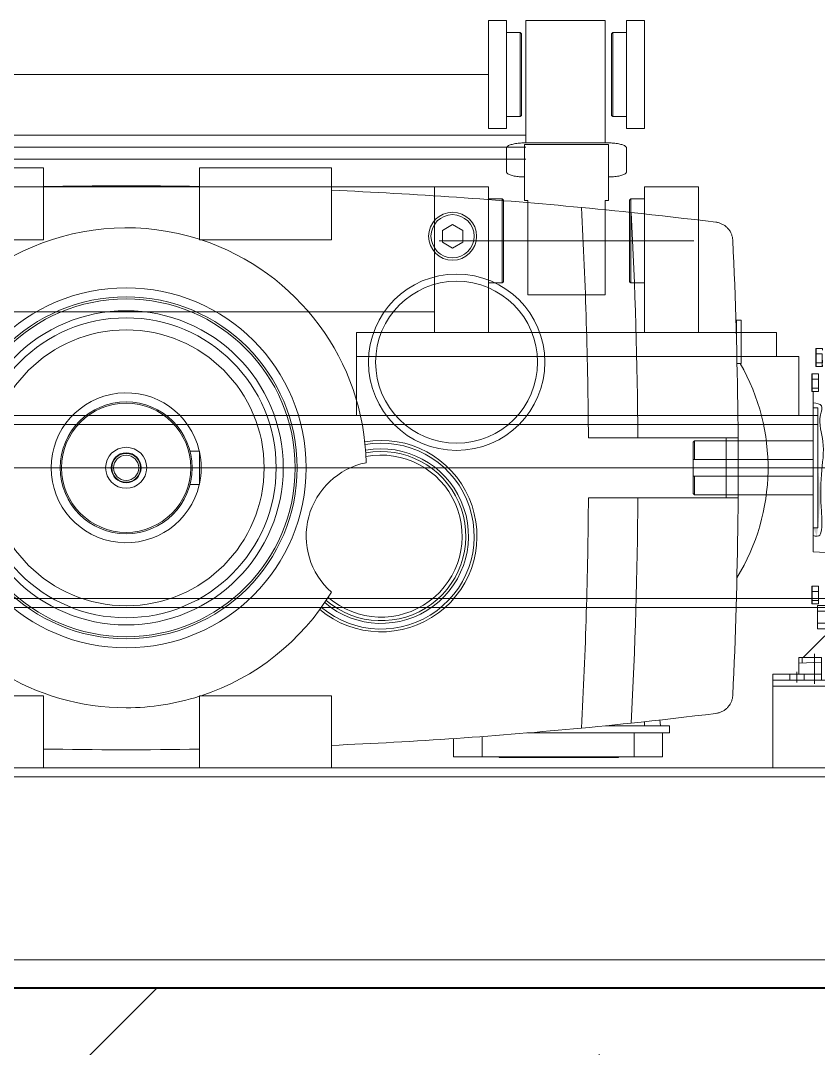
# Model space of a CAD drawing. Header units: millimetres. Extents: x 51154 to 151340, y -24069 to 30962.
# Drawn here: x 105607 to 106272, y -3900 to -3043 of the extents above; entities that cross this region are included whole.
import ezdxf

# ---------------------------------------------------------------- set-up
doc = ezdxf.new("R2010")
doc.units = ezdxf.units.MM
doc.linetypes.add('IMPORT-CENTER _5_', pattern=[10160, 6350, -1270, 1270, -1270])
for name, color, linetype, lineweight, true_color in [('_____KCI_M_1_Centerlines-1', 9, 'IMPORT-CENTER _5_', 9, 0x808080), ('Ломаная-1-1', 9, 'Continuous', 9, 0x808080), ('Ломаная-1-4', 9, 'IMPORT-CENTER _5_', 9, 0x808080), ('Партер_ТХ_для_Разрез_dwg _2_-1', 9, 'Continuous', 9, 0x808080)]:
    doc.layers.add(name, color=color, linetype=linetype, lineweight=lineweight, true_color=true_color)
for name, color, linetype, lineweight in [('Стены', 7, 'Continuous', 9), ('Структура _1_', 7, 'Continuous', 18), ('Штриховка разреза-2', 7, 'Continuous', 9)]:
    doc.layers.add(name, color=color, linetype=linetype, lineweight=lineweight)

# ---------------------------------------------------------------- blocks, each defined once
blk = doc.blocks.new('Партер_ТХ_для_Разрез_dwg_A$C1291ba09-8380813-Разрез 1-1')
at = {"layer": 'Ломаная-1-1'}
for p, q in [((108281.31, -3372.49), (107128.31, -3372.49)), ((107128.31, -3379.89), (108281.31, -3379.89)), ((106842.77, -3532.49), (108621.4, -3532.49)), ((106842.77, -3666.13), (108621.4, -3666.13)), ((106960.21, -3826.03), (108442.4, -3826.03)), ((106704.81, -3849.18), (108704.81, -3849.18))]:
    blk.add_line(p, q, dxfattribs=at)
at = {"layer": 'Ломаная-1-1', "flags": 128}
blk.add_lwpolyline([(107896.72, -3323.39), (108265.31, -3323.39), (108265.31, -3372.5), (107896.72, -3372.5)], close=True, dxfattribs=at)
blk.add_lwpolyline([(106842.77, -3673.53), (108621.4, -3673.53), (108621.4, -3525.09), (106842.77, -3525.09)], dxfattribs=at)
blk = doc.blocks.new('Партер_ТХ_для_Разрез_dwg_A$C23c36a71-8380815-Разрез 1-1')
at = {"layer": 'Ломаная-1-4'}
h = blk.add_hatch(color=256, dxfattribs=at)
h.paths.add_polyline_path([(108281.31, -3466.03), (108283.61, -3439.39), (108281.31, -3416.03)], flags=0)
h.paths.add_polyline_path([(108280.34, -3473), (108281.31, -3466.03), (108277.31, -3466.03)], flags=0)
at = {"layer": '_____KCI_M_1_Centerlines-1'}
blk.add_line((107678.69, -3416.03), (108439.31, -3416.03), dxfattribs=at)
at = {"layer": 'Ломаная-1-1'}
for p, q in [((108276.31, -3342.24), (108276.31, -3349.46)), ((108276.51, -3352.47), (108281.61, -3352.47)), ((108177.31, -3423.03), (108177.31, -3409.03)), ((108276.51, -3514.59), (108281.61, -3514.59)), ((108286.93, -3555.98), (108268.87, -3574.03)), ((108278.31, -3571.03), (108278.31, -3596.03)), ((108268.15, -3574.03), (108268.15, -3578.85)), ((108257.81, -3588.03), (108257.81, -3593.03)), ((108263.81, -3586.03), (108263.81, -3595.03)), ((108269.81, -3588.03), (108269.81, -3593.03))]:
    blk.add_line(p, q, dxfattribs=at)
at = {"layer": 'Ломаная-1-1', "flags": 128}
for points in [[(108279.51, -3321.24), (108279.51, -3316.82), (108279.71, -3316.59), (108279.71, -3321.16), (108284.81, -3321.16), (108284.81, -3328.6), (108285.01, -3328.46), (108285.01, -3326.44)], [(108285.01, -3330.46), (108285.01, -3331.24), (108284.81, -3331.47), (108284.81, -3328.6), (108279.71, -3328.6), (108279.71, -3321.16), (108279.51, -3321.24), (108279.51, -3328.46), (108279.51, -3331.24), (108279.71, -3331.47)], [(108279.71, -3316.59), (108284.81, -3316.59), (108285.01, -3316.82), (108285.01, -3318.06)], [(108279.51, -3328.46), (108279.71, -3328.6), (108279.71, -3331.47), (108284.81, -3331.47)], [(108281.81, -3352.24), (108281.61, -3352.47), (108281.61, -3349.6), (108276.51, -3349.6), (108276.51, -3352.47), (108276.31, -3352.24), (108276.31, -3349.46), (108276.51, -3349.6), (108276.51, -3342.16), (108276.31, -3342.24), (108276.31, -3337.82), (108276.51, -3337.59), (108276.51, -3342.16), (108281.61, -3342.16), (108281.61, -3337.59)], [(108276.51, -3337.59), (108281.61, -3337.59), (108281.81, -3337.82)], [(108281.81, -3342.24), (108281.61, -3342.16), (108281.61, -3349.6), (108281.81, -3349.46)], [(108287.81, -3486.58), (108277.31, -3486.03), (108277.31, -3416.03), (108277.31, -3352.47)], [(108277.31, -3366.03), (108281.31, -3366.03), (108281.31, -3466.03), (108277.31, -3466.03)], [(108178.31, -3393.53), (108177.31, -3394.53), (108177.31, -3409.03), (108277.31, -3409.03)], [(108277.31, -3393.53), (108178.31, -3393.53), (108178.31, -3409.03)], [(108178.31, -3438.53), (108177.31, -3437.53), (108177.31, -3423.03), (108277.31, -3423.03)], [(108277.31, -3438.53), (108178.31, -3438.53), (108178.31, -3423.03)], [(108281.81, -3514.82), (108281.61, -3514.59), (108281.61, -3519.16), (108276.51, -3519.16), (108276.51, -3514.59), (108276.31, -3514.82), (108276.31, -3519.24), (108276.51, -3519.16), (108276.51, -3526.6), (108276.31, -3526.46)], [(108276.31, -3519.24), (108276.31, -3526.46), (108276.31, -3529.24)], [(108281.81, -3519.24), (108281.61, -3519.16), (108281.61, -3526.6), (108281.81, -3526.46)], [(108276.31, -3529.24), (108276.51, -3529.47), (108281.61, -3529.47)], [(108276.51, -3529.47), (108276.51, -3526.6), (108281.61, -3526.6), (108281.61, -3529.47), (108281.81, -3529.24)], [(108280.81, -3545.32), (108280.81, -3535.74), (108280.81, -3530.95), (108281.01, -3530.72)], [(108280.81, -3535.74), (108281.01, -3535.62), (108281.01, -3530.72), (108287.61, -3530.72), (108287.81, -3530.95), (108287.81, -3535.74), (108287.81, -3545.32), (108287.81, -3550.12)], [(108287.81, -3535.74), (108287.61, -3535.62), (108281.01, -3535.62), (108281.01, -3545.44), (108280.81, -3545.32), (108280.81, -3550.12), (108281.01, -3550.35), (108287.61, -3550.35), (108287.81, -3550.12)], [(108281.01, -3550.35), (108281.01, -3545.44), (108287.61, -3545.44), (108287.61, -3535.62), (108287.61, -3530.72)], [(108284.31, -3593.03), (108284.31, -3574.03), (108268.15, -3574.03), (108265.31, -3574.03), (108265.31, -3579)], [(108265.31, -3588.03), (108265.31, -3579), (108284.31, -3578)], [(108283.81, -3593.03), (108243.81, -3593.03), (108243.81, -3588.03), (108283.81, -3588.03)], [(108265.31, -3593.03), (108364.81, -3593.03), (108464.31, -3593.03)]]:
    blk.add_lwpolyline(points, dxfattribs=at)
for points in [[(108485.81, -3593.03), (108243.81, -3593.03), (108243.81, -3598.03), (108485.81, -3598.03)], [(108485.81, -3598.03), (108243.81, -3598.03), (108243.81, -3666.03), (108485.81, -3666.03)]]:
    blk.add_lwpolyline(points, close=True, dxfattribs=at)
at = {"layer": 'Ломаная-1-1'}
blk.add_open_spline([(108277.31, -3361.81), (108280.25, -3362.23), (108286.23, -3363.1), (108280.64, -3377.89), (108287.91, -3395.27), (108283.1, -3422.73), (108283.62, -3448.15), (108285.15, -3464.54), (108282.77, -3473.58), (108279.6, -3473.01), (108277.31, -3472.59)], degree=3, knots=[0, 0, 0, 0, 7.286462, 14.792563, 37.28743, 64.701388, 95.323531, 113.255608, 115.382843, 121.007536, 121.007536, 121.007536, 121.007536], dxfattribs=at)
blk = doc.blocks.new('Партер_ТХ_для_Разрез_dwg_A$C23c36a71-8380816-Разрез 1-1')
at = {"layer": '_____KCI_M_1_Centerlines-1'}
blk.add_line((107730.92, -3416.03), (106970.31, -3416.03), dxfattribs=at)
blk = doc.blocks.new('Партер_ТХ_для_Разрез_dwg_A$Cb5b2a088-8380819-Разрез 1-1')
at = {"layer": 'Ломаная-1-1'}
for p, q in [((107385.72, -3088.25), (108006.72, -3088.25)), ((107352.91, -3138.81), (108037.91, -3138.81)), ((107352.91, -3148.81), (108037.91, -3148.81)), ((108021.72, -3169.35), (108021.72, -3149.49)), ((108036.72, -3145.24), (108106.72, -3145.24)), ((108121.72, -3149.49), (108121.72, -3169.35)), ((107352.91, -3158.81), (108037.91, -3158.81)), ((108177.92, -3226.89), (107965.52, -3226.89)), ((107430.72, -3285.99), (107961.72, -3285.99))]:
    blk.add_line(p, q, dxfattribs=at)
at = {"layer": 'Ломаная-1-1', "flags": 128}
for points in [[(108006.72, -3133.25), (108006.72, -3088.25), (108006.72, -3043.25), (108021.72, -3043.25), (108021.72, -3088.25), (108021.72, -3133.25)], [(108121.72, -3133.25), (108121.72, -3088.25), (108121.72, -3043.25), (108136.72, -3043.25), (108136.72, -3088.25), (108136.72, -3133.25)], [(108106.72, -3146.65), (108036.72, -3146.65), (108036.72, -3161.04), (108036.72, -3193.28), (108039.52, -3193.28), (108039.52, -3271.89), (108103.91, -3271.89), (108103.91, -3193.28), (108106.72, -3193.28), (108106.72, -3161.04)], [(107896.72, -3323.39), (108246.72, -3323.39), (108246.72, -3303.39), (107896.72, -3303.39)]]:
    blk.add_lwpolyline(points, close=True, dxfattribs=at)
for points in [[(108103.91, -3145.24), (108103.91, -3043.25), (108037.91, -3043.25), (108037.91, -3145.24)], [(108021.72, -3053.25), (108033.22, -3053.25), (108033.22, -3123.25), (108021.72, -3123.25)], [(108033.22, -3123.25), (108034.22, -3122.25), (108034.22, -3054.25), (108033.22, -3053.25)], [(108110.22, -3053.25), (108109.22, -3054.25), (108109.22, -3122.25), (108110.22, -3123.25)], [(108121.72, -3123.25), (108110.22, -3123.25), (108110.22, -3053.25), (108121.72, -3053.25)], [(107430.72, -3303.39), (107430.72, -3181.89), (107961.72, -3181.89)], [(108006.72, -3303.39), (108006.72, -3205.34), (108006.72, -3181.89), (107961.72, -3181.89), (107961.72, -3303.39)], [(108136.72, -3303.39), (108136.72, -3205.34), (108136.72, -3181.89), (108181.72, -3181.89), (108181.72, -3303.39)], [(108006.72, -3191.89), (108018.22, -3191.89), (108018.22, -3261.89), (108006.72, -3261.89)], [(108018.22, -3261.89), (108019.22, -3260.89), (108019.22, -3192.89), (108018.22, -3191.89)], [(108125.22, -3261.89), (108124.22, -3260.89), (108124.22, -3192.89), (108125.22, -3191.89)], [(108136.72, -3191.89), (108125.22, -3191.89), (108125.22, -3261.89), (108136.72, -3261.89)]]:
    blk.add_lwpolyline(points, dxfattribs=at)
at = {"layer": 'Ломаная-1-1'}
for points, weights in [([(108036.72, -3145.24), (108021.72, -3145.24), (108021.72, -3149.49)], [1, 0.707106781219, 1]), ([(108121.72, -3149.49), (108121.72, -3145.24), (108106.72, -3145.24)], [1, 0.707106781186, 1]), ([(108021.72, -3169.35), (108021.72, -3173.6), (108036.72, -3173.6)], [1, 0.707106781186, 1]), ([(108106.72, -3173.6), (108121.72, -3173.6), (108121.72, -3169.35)], [1, 0.707106781219, 1])]:
    blk.add_rational_spline(points, weights, degree=2, dxfattribs=at)
blk = doc.blocks.new('Партер_ТХ_для_Разрез_dwg_CCLAB_2019121814574527_46-8380820-Разрез 1-1')
at = {"layer": 'Ломаная-1-1'}
for p, q in [((108212.93, -3293.53), (108213.31, -3293.53)), ((108089.99, -3391.03), (108214.73, -3391.03)), ((108204.81, -3391.03), (108204.81, -3441.03)), ((108089.99, -3441.03), (108214.73, -3441.03)), ((108136.73, -3627.64), (108136.85, -3631.03)), ((108149.59, -3626.23), (108150.01, -3631.03)), ((108001.36, -3640.02), (108001.36, -3657.03)), ((108128.02, -3637.03), (108128.02, -3657.03)), ((108112.97, -3657.03), (108112.97, -3657.53)), ((108113.07, -3657.03), (108113.07, -3657.53))]:
    blk.add_line(p, q, dxfattribs=at)
at = {"layer": 'Ломаная-1-1', "flags": 128}
for points in [[(107635.81, -3226.03), (107525.81, -3226.03), (107525.81, -3166.03), (107635.81, -3166.03)], [(107875.81, -3226.03), (107765.81, -3226.03), (107765.81, -3166.03), (107875.81, -3166.03)], [(107985.31, -3218.12), (107976.81, -3213.22), (107968.31, -3218.12), (107968.31, -3227.94), (107976.81, -3232.85), (107985.31, -3227.94)], [(107635.81, -3666.03), (107525.81, -3666.03), (107525.81, -3606.03), (107635.81, -3606.03)], [(107875.81, -3666.03), (107765.81, -3666.03), (107765.81, -3606.03), (107875.81, -3606.03)]]:
    blk.add_lwpolyline(points, close=True, dxfattribs=at)
for points in [[(108084.18, -3633), (108090.85, -3632.36), (108097.8, -3631.68), (108104.9, -3630.97), (108111.99, -3630.25), (108118.94, -3629.53), (108125.62, -3628.83), (108134.09, -3627.93), (108142.78, -3626.98), (108151.63, -3626), (108160.6, -3624.98), (108169.6, -3623.94), (108178.59, -3622.87), (108187.51, -3621.8), (108196.3, -3620.72), (108196.94, -3620.63), (108197.58, -3620.51), (108198.22, -3620.36), (108198.86, -3620.19), (108199.49, -3619.99), (108200.11, -3619.76), (108200.72, -3619.51), (108201.32, -3619.23), (108201.91, -3618.93), (108202.48, -3618.61), (108203.04, -3618.26), (108203.58, -3617.9), (108204.1, -3617.52), (108204.6, -3617.11), (108205.07, -3616.7), (108205.53, -3616.26), (108205.98, -3615.8), (108206.42, -3615.32), (108206.84, -3614.82), (108207.24, -3614.29), (108207.62, -3613.74), (108207.99, -3613.18), (108208.32, -3612.6), (108208.64, -3612), (108208.93, -3611.39), (108209.19, -3610.77), (108209.43, -3610.14), (108209.64, -3609.49), (108209.82, -3608.85), (108209.97, -3608.2), (108210.1, -3607.55), (108210.2, -3606.89), (108210.27, -3606.24), (108210.31, -3605.6), (108210.74, -3596.39), (108211.14, -3587.18), (108211.53, -3577.98), (108211.89, -3568.79), (108212.23, -3559.6), (108212.55, -3550.43), (108212.84, -3541.26), (108213.12, -3532.1), (108213.38, -3522.96), (108213.61, -3513.81), (108213.82, -3504.68), (108214.01, -3495.56), (108214.19, -3486.45), (108214.34, -3477.35), (108214.46, -3468.25), (108214.57, -3459.17), (108214.66, -3450.1), (108214.73, -3441.03), (108214.75, -3436.97), (108214.77, -3432.76), (108214.79, -3428.48), (108214.8, -3424.22), (108214.8, -3420.04), (108214.81, -3416.03), (108214.81, -3412.02), (108214.8, -3407.85), (108214.79, -3403.58), (108214.77, -3399.3), (108214.75, -3395.09), (108214.73, -3391.03), (108214.66, -3381.97), (108214.57, -3372.89), (108214.46, -3363.81), (108214.34, -3354.72), (108214.19, -3345.61), (108214.01, -3336.5), (108213.82, -3327.38), (108213.61, -3318.25), (108213.38, -3309.11), (108213.12, -3299.96), (108212.84, -3290.8), (108212.55, -3281.63), (108212.23, -3272.46), (108211.89, -3263.28), (108211.53, -3254.08), (108211.14, -3244.88), (108210.74, -3235.68), (108210.31, -3226.46), (108210.27, -3225.82), (108210.2, -3225.17), (108210.1, -3224.52), (108209.97, -3223.87), (108209.82, -3223.22), (108209.64, -3222.57), (108209.43, -3221.93), (108209.19, -3221.3), (108208.93, -3220.67), (108208.64, -3220.06), (108208.32, -3219.47), (108207.99, -3218.88), (108207.62, -3218.32), (108207.24, -3217.77), (108206.84, -3217.25), (108206.42, -3216.74), (108205.98, -3216.26), (108205.53, -3215.8), (108205.07, -3215.36), (108204.6, -3214.95), (108204.1, -3214.55), (108203.58, -3214.16), (108203.04, -3213.8), (108202.48, -3213.45), (108201.91, -3213.13), (108201.32, -3212.83), (108200.72, -3212.55), (108200.11, -3212.3), (108199.49, -3212.07), (108198.86, -3211.88), (108198.22, -3211.7), (108197.58, -3211.55), (108196.94, -3211.43), (108196.3, -3211.34), (108187.51, -3210.26), (108178.59, -3209.19), (108169.6, -3208.13), (108160.6, -3207.08), (108151.63, -3206.07), (108142.78, -3205.08), (108134.09, -3204.13), (108125.62, -3203.23), (108118.94, -3202.53), (108111.99, -3201.81), (108104.9, -3201.09), (108097.8, -3200.38), (108090.85, -3199.7), (108084.18, -3199.06)], [(108213.31, -3306.49), (108213.31, -3293.03), (108217.31, -3293.03), (108217.31, -3329.03), (108213.86, -3329.03)], [(107757.99, -3402.03), (107765.81, -3402.03), (107765.81, -3416.03), (107765.81, -3430.03), (107757.99, -3430.03)], [(108104.31, -3631.03), (108157.54, -3631.03), (108157.54, -3637.03), (108039.18, -3637.03)], [(108151.69, -3637.03), (108151.69, -3657.03), (107977.69, -3657.03), (107977.69, -3641.71)], [(108015.71, -3657.03), (108015.71, -3657.53), (108015.82, -3657.53)], [(108015.82, -3657.03), (108015.82, -3657.53), (108020.71, -3657.53)], [(108020.71, -3657.03), (108020.71, -3657.53), (108023.94, -3657.53)], [(108023.94, -3657.03), (108023.94, -3657.53), (108034.64, -3657.53)], [(108034.64, -3657.03), (108034.64, -3657.53), (108037.31, -3657.53)], [(108037.31, -3657.03), (108037.31, -3657.53), (108042.9, -3657.53)], [(108042.9, -3657.03), (108042.9, -3657.53), (108050.7, -3657.53)], [(108050.7, -3657.03), (108050.7, -3657.53), (108052.69, -3657.53)], [(108052.69, -3657.03), (108052.69, -3657.53), (108058.25, -3657.53)], [(108058.25, -3657.03), (108058.25, -3657.53), (108058.36, -3657.53)], [(108058.36, -3657.03), (108058.36, -3657.53), (108061.17, -3657.53)], [(108061.17, -3657.03), (108061.17, -3657.53), (108067.62, -3657.53)], [(108067.62, -3657.03), (108067.62, -3657.53), (108070.43, -3657.53)], [(108070.43, -3657.03), (108070.43, -3657.53), (108070.53, -3657.53)], [(108070.53, -3657.03), (108070.53, -3657.53), (108076.09, -3657.53)], [(108076.09, -3657.03), (108076.09, -3657.53), (108078.09, -3657.53)], [(108078.09, -3657.03), (108078.09, -3657.53), (108085.89, -3657.53)], [(108085.89, -3657.03), (108085.89, -3657.53), (108091.47, -3657.53)], [(108091.47, -3657.03), (108091.47, -3657.53), (108094.15, -3657.53)], [(108094.15, -3657.03), (108094.15, -3657.53), (108104.85, -3657.53)], [(108104.85, -3657.03), (108104.85, -3657.53), (108108.07, -3657.53)], [(108108.07, -3657.03), (108108.07, -3657.53), (108113.07, -3657.53), (108113.84, -3657.53)], [(108113.84, -3657.03), (108113.84, -3657.53), (108114.77, -3657.53)], [(108114.97, -3657.03), (108114.97, -3657.53), (108114.77, -3657.53), (108114.77, -3657.03)]]:
    blk.add_lwpolyline(points, dxfattribs=at)
at = {"layer": 'Ломаная-1-1'}
for centre, radius in [((107976.81, -3223.03), 20), ((107976.81, -3223.03), 18), ((107980.19, -3328.03), 73.5), ((107980.19, -3328.03), 67.5), ((107704.81, -3416.03), 150), ((107704.81, -3416.03), 142.5), ((107704.81, -3416.03), 140.77), ((107704.81, -3416.03), 130.92), ((107704.81, -3416.03), 125), ((107704.81, -3416.03), 115), ((107704.81, -3416.03), 55), ((107704.81, -3416.03), 53.85), ((107704.81, -3416.03), 17.1), ((107704.81, -3416.03), 12.5), ((107704.81, -3416.03), 12), ((107704.81, -3416.03), 10.5)]:
    blk.add_circle(centre, radius, dxfattribs=at)
for centre, radius, start, end in [((107704.81, -7181.03), 4000, 89.12621, 90.9884), ((107704.81, -7181.03), 4000, 84.55773, 87.54986), ((104090.07, -3416.03), 4000, 0.3581, 3.10938), ((104090.07, -3416.03), 4041.16, 0.35445, 3.01853), ((107704.81, -3416.03), 200, 72.24184, 153.50843), ((107704.81, -3416.03), 200, 1.2255, 71.80513), ((108064.69, -3416.03), 175, 328.40949, 29.81113), ((107704.81, -3416.03), 62.5, 12.94396, 180), ((107917.31, -3472.98), 79.81, 230.12484, 99.87), ((107917.31, -3472.98), 77.5, 230.00611, 99.98873), ((107917.31, -3472.98), 72.74, 229.67021, 100.32464), ((107704.81, -3416.03), 62.5, 347.42196, 12.57417), ((107917.31, -3472.98), 70.5, 229.46437, 100.53045), ((107917.31, -3472.98), 67.5, 229.13262, 100.86222), ((107704.81, -3416.03), 62.5, 180, 347.0558), ((107917.31, -3472.98), 62.5, 101.58164, 228.4132), ((104090.07, -3416.03), 4000, 356.89062, 359.6419), ((104090.07, -3416.03), 4041.16, 356.98147, 359.64555), ((107704.81, -3416.03), 200, 206.49157, 270), ((107704.81, -3416.03), 200, 288.19487, 328.76934), ((107704.81, -3416.03), 200, 270, 287.75816), ((107704.81, 348.97), 4000, 272.45014, 275.44227), ((107704.81, 348.97), 4000, 269.0116, 270.87379)]:
    blk.add_arc(centre, radius, start, end, dxfattribs=at)
blk = doc.blocks.new('Партер_ТХ_для_Разрез_dwg _2_-8380805-Разрез 1-1')
at = {"layer": 'Ломаная-1-1', "flags": 128}
blk.add_lwpolyline([(104334.81, -4257.14), (104484.81, -3849.18), (116784.81, -3849.09), (116784.81, -4099.18)], dxfattribs=at)
for name in ['Партер_ТХ_для_Разрез_dwg_A$C23c36a71-8380816-Разрез 1-1', 'Партер_ТХ_для_Разрез_dwg_A$C23c36a71-8380815-Разрез 1-1', 'Партер_ТХ_для_Разрез_dwg_A$Cb5b2a088-8380819-Разрез 1-1', 'Партер_ТХ_для_Разрез_dwg_CCLAB_2019121814574527_46-8380820-Разрез 1-1', 'Партер_ТХ_для_Разрез_dwg_A$C1291ba09-8380813-Разрез 1-1']:
    blk.add_blockref(name, (-2010, 0))

msp = doc.modelspace()

# ---------------------------------------------------------------- hatches: boundary and pattern name
at = {"layer": 'Штриховка разреза-2'}
h = msp.add_hatch(dxfattribs=at)
h.set_pattern_fill('FP_2', color=256, style=0, pattern_type=2)
h.set_pattern_definition([(45, (99498.54, 6475), (-424.264, 424.264), [600, -100, 20, -100]), (45, (99498.54, 6899), (-424.264, 424.264), [])])
h.paths.add_polyline_path([(109177.18, -4100), (129081.62, -4100), (129081.62, -3850), (104481.62, -3850), (104481.62, -4100), (108795.45, -4100)], flags=0)

# ---------------------------------------------------------------- linework, layer by layer
at = {"layer": 'Стены'}
for p, q in [((104483.62, -3850), (106331.62, -3850)), ((105581.62, -3850), (106632.63, -3850))]:
    msp.add_line(p, q, dxfattribs=at)
at = {"layer": 'Структура _1_'}
msp.add_line((128781.62, -3850), (104481.62, -3850), dxfattribs=at)

# ---------------------------------------------------------------- block references
at = {"layer": 'Партер_ТХ_для_Разрез_dwg _2_-1'}
msp.add_blockref('Партер_ТХ_для_Разрез_dwg _2_-8380805-Разрез 1-1', (0, 0), dxfattribs=at)

doc.saveas('drawing.dxf')
